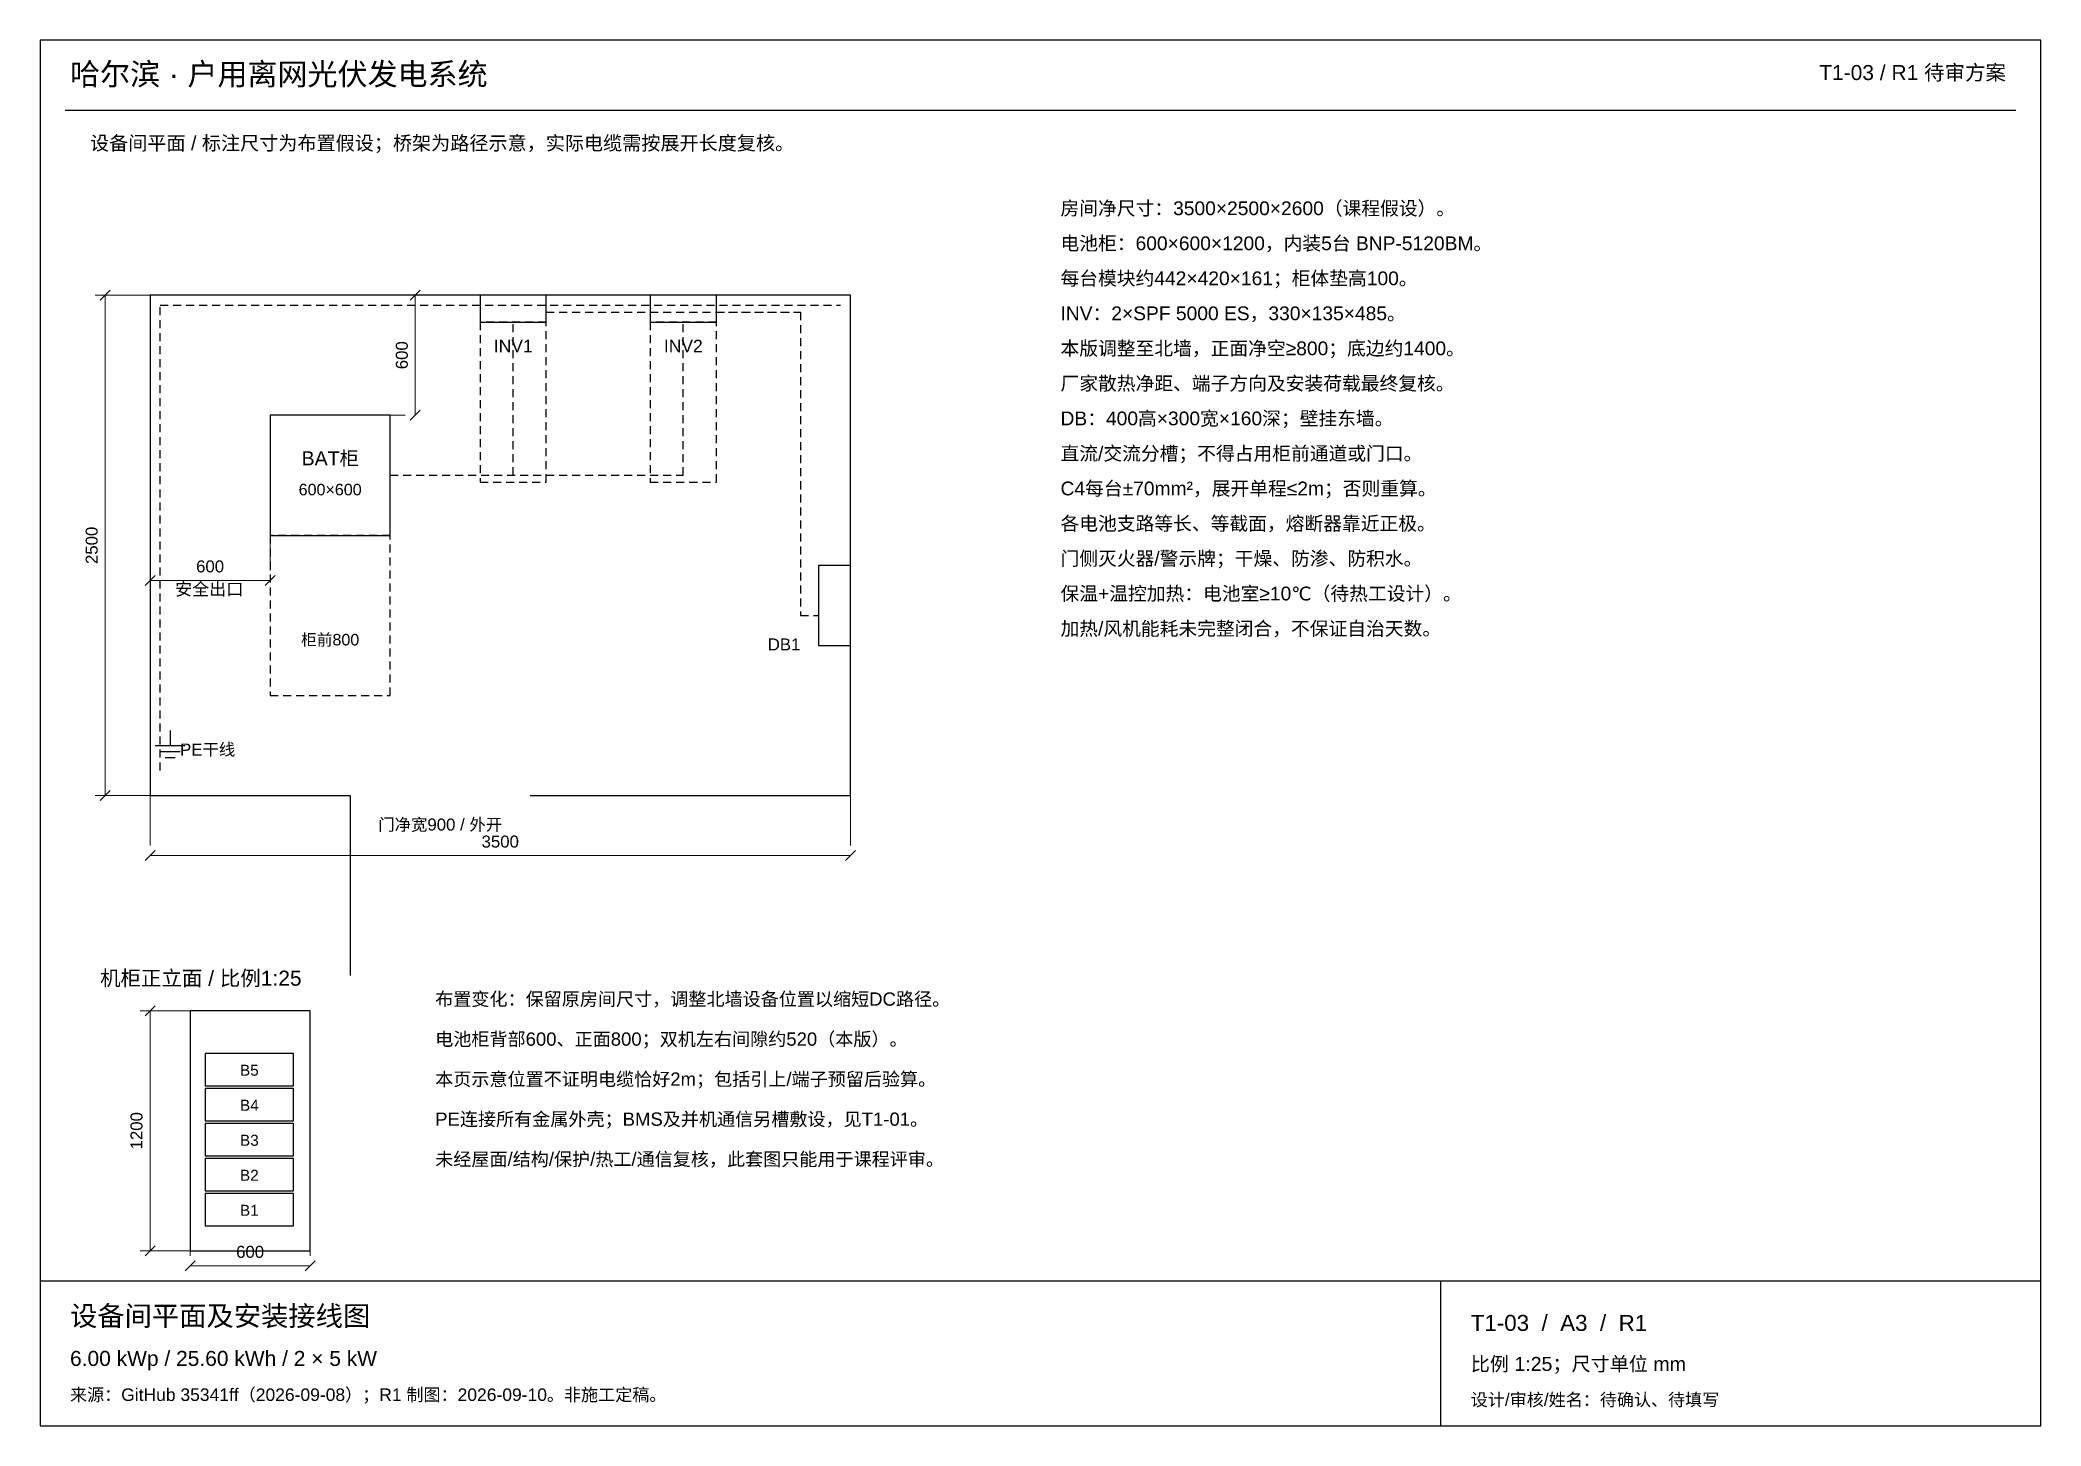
# Model space of a CAD drawing. Header units: millimetres. Extents: x 250 to 10250, y 250 to 7175.
import ezdxf
from ezdxf.enums import TextEntityAlignment as Align

# ---------------------------------------------------------------- set-up
doc = ezdxf.new("R2010")
doc.units = ezdxf.units.MM
doc.header["$LTSCALE"] = 25
doc.linetypes.add('DRAW_DASH', pattern=[2.6, 1.6, -1])
for name, color, linetype, lineweight, true_color in [('AC', 7, 'Continuous', 25, 0x805e23), ('CLEAR', 7, 'Continuous', 25, 0x82b2a2), ('DIM', 7, 'Continuous', 25, 0x66727a), ('EQUIP', 7, 'Continuous', 25, 0x203b4a), ('FRAME', 7, 'Continuous', 25, 0x203b4a), ('HOLD', 7, 'Continuous', 25, 0xb14d31), ('NOTE', 7, 'Continuous', 25, 0x344852), ('PE', 7, 'Continuous', 25, 0x397b51), ('POS', 7, 'Continuous', 25, 0xb84336)]:
    doc.layers.add(name, color=color, linetype=linetype, lineweight=lineweight, true_color=true_color)
doc.styles.add('CN', font='Arial Unicode.ttf')

msp = doc.modelspace()

# ---------------------------------------------------------------- linework, layer by layer
at = {"layer": 'AC', "linetype": 'DRAW_DASH', "lineweight": 25}
for p, q in [((2780, 5815), (4050, 5815)), ((3630, 5815), (4050, 5815)), ((4050, 5815), (4050, 4300)), ((4050, 5815), (4050, 4300)), ((4050, 4300), (4140, 4300)), ((4050, 4300), (4140, 4300))]:
    msp.add_line(p, q, dxfattribs=at)
at = {"layer": 'AC', "linetype": 'CONTINUOUS', "lineweight": 25}
for p, q in [((4300, 4550), (4140, 4550)), ((4140, 4550), (4140, 4150)), ((4300, 4150), (4300, 4550)), ((4140, 4150), (4300, 4150))]:
    msp.add_line(p, q, dxfattribs=at)
at = {"layer": 'CLEAR', "linetype": 'DRAW_DASH', "lineweight": 25}
for p, q in [((2780, 5765), (2450, 5765)), ((2450, 5765), (2450, 4965)), ((2780, 4965), (2780, 5765)), ((3630, 5765), (3300, 5765)), ((3300, 5765), (3300, 4965)), ((3630, 4965), (3630, 5765)), ((2450, 4965), (2780, 4965)), ((3300, 4965), (3630, 4965)), ((2000, 4700), (1400, 4700)), ((1400, 4700), (1400, 3900)), ((2000, 3900), (2000, 4700)), ((1400, 3900), (2000, 3900))]:
    msp.add_line(p, q, dxfattribs=at)
at = {"layer": 'DIM', "linetype": 'CONTINUOUS', "lineweight": 13}
for p, q in [((800, 5900), (525, 5900)), ((575, 3400), (575, 5900)), ((2000, 5900), (2075, 5900)), ((2125, 5300), (2125, 5900)), ((2000, 5300), (2075, 5300)), ((800, 4700), (800, 4525)), ((1400, 4700), (1400, 4525)), ((800, 4475), (1400, 4475)), ((800, 3400), (525, 3400)), ((800, 3400), (800, 3150)), ((4300, 3400), (4300, 3150)), ((800, 3100), (4300, 3100)), ((1000, 2325), (750, 2325)), ((800, 1125), (800, 2325)), ((1000, 1125), (750, 1125)), ((1000, 1125), (1000, 1100)), ((1600, 1125), (1600, 1100)), ((1000, 1050), (1600, 1050))]:
    msp.add_line(p, q, dxfattribs=at)
at = {"layer": 'DIM', "linetype": 'CONTINUOUS', "lineweight": 18}
for p, q in [((550, 5875), (600, 5925)), ((2100, 5875), (2150, 5925)), ((2100, 5275), (2150, 5325)), ((775, 4450), (825, 4500)), ((1375, 4450), (1425, 4500)), ((550, 3375), (600, 3425)), ((775, 3075), (825, 3125)), ((4275, 3075), (4325, 3125)), ((775, 2300), (825, 2350)), ((775, 1100), (825, 1150)), ((975, 1025), (1025, 1075)), ((1575, 1025), (1625, 1075))]:
    msp.add_line(p, q, dxfattribs=at)
at = {"layer": 'EQUIP', "linetype": 'CONTINUOUS', "lineweight": 25}
for p, q in [((4300, 5900), (800, 5900)), ((800, 5900), (800, 3400)), ((2780, 5900), (2450, 5900)), ((2450, 5900), (2450, 5765)), ((2780, 5765), (2780, 5900)), ((3630, 5900), (3300, 5900)), ((3300, 5900), (3300, 5765)), ((3630, 5765), (3630, 5900)), ((4300, 3400), (4300, 5900)), ((2450, 5765), (2780, 5765)), ((3300, 5765), (3630, 5765)), ((2000, 5300), (1400, 5300)), ((1400, 5300), (1400, 4700)), ((2000, 4700), (2000, 5300)), ((1400, 4700), (2000, 4700)), ((800, 3400), (1800, 3400)), ((1800, 3400), (1800, 2500)), ((2700, 3400), (4300, 3400)), ((1600, 2325), (1000, 2325)), ((1000, 2325), (1000, 1125)), ((1600, 1125), (1600, 2325)), ((1517, 2111), (1075, 2111)), ((1075, 2111), (1075, 1950)), ((1517, 1950), (1517, 2111)), ((1075, 1950), (1517, 1950)), ((1517, 1936), (1075, 1936)), ((1075, 1936), (1075, 1775)), ((1517, 1775), (1517, 1936)), ((1075, 1775), (1517, 1775)), ((1517, 1761), (1075, 1761)), ((1075, 1761), (1075, 1600)), ((1517, 1600), (1517, 1761)), ((1075, 1600), (1517, 1600)), ((1517, 1586), (1075, 1586)), ((1075, 1586), (1075, 1425)), ((1517, 1425), (1517, 1586)), ((1075, 1425), (1517, 1425)), ((1517, 1411), (1075, 1411)), ((1075, 1411), (1075, 1250)), ((1517, 1250), (1517, 1411)), ((1075, 1250), (1517, 1250)), ((1000, 1125), (1600, 1125))]:
    msp.add_line(p, q, dxfattribs=at)
at = {"layer": 'FRAME', "linetype": 'CONTINUOUS', "lineweight": 25}
for p, q in [((10250, 7175), (250, 7175)), ((250, 7175), (250, 250)), ((10250, 250), (10250, 7175)), ((375, 6825), (10125, 6825)), ((250, 975), (10250, 975)), ((7250, 250), (7250, 975)), ((250, 250), (10250, 250))]:
    msp.add_line(p, q, dxfattribs=at)
at = {"layer": 'PE', "linetype": 'DRAW_DASH', "lineweight": 25}
for p, q in [((850, 3525), (850, 5850)), ((850, 5850), (4250, 5850))]:
    msp.add_line(p, q, dxfattribs=at)
at = {"layer": 'PE', "linetype": 'CONTINUOUS', "lineweight": 25}
for p, q in [((900, 3725), (900, 3650)), ((825, 3650), (975, 3650)), ((850, 3620), (950, 3620)), ((875, 3590), (925, 3590))]:
    msp.add_line(p, q, dxfattribs=at)
at = {"layer": 'POS', "linetype": 'DRAW_DASH', "lineweight": 25}
for p, q in [((2615, 5000), (2615, 5765)), ((3465, 5000), (3465, 5765)), ((2000, 5000), (2615, 5000)), ((2000, 5000), (3465, 5000))]:
    msp.add_line(p, q, dxfattribs=at)

# ---------------------------------------------------------------- texts
at = {"layer": 'AC', "style": 'CN'}
msp.add_text('DB1', height=60, dxfattribs=at).set_placement((4050, 4125), align=Align.RIGHT)
at = {"layer": 'CLEAR', "style": 'CN'}
msp.add_text('柜前800', height=57.5, dxfattribs=at).set_placement((1700, 4150), align=Align.CENTER)
at = {"layer": 'DIM', "style": 'CN'}
for s, p in [('600', (2088, 5600)), ('2500', (538, 4650)), ('1200', (762, 1725))]:
    msp.add_text(s, height=60, rotation=90, dxfattribs=at).set_placement(p, align=Align.CENTER)
for s, p in [('600', (1100, 4515)), ('3500', (2550, 3140)), ('600', (1300, 1090))]:
    msp.add_text(s, height=60, dxfattribs=at).set_placement(p, align=Align.CENTER)
at = {"layer": 'FRAME', "style": 'CN'}
for s, height, p in [('哈尔滨 · 户用离网光伏发电系统', 110, (400, 6950)), ('设备间平面及安装接线图', 100, (400, 750))]:
    msp.add_text(s, height=height, dxfattribs=at).set_placement(p)
at = {"layer": 'HOLD', "style": 'CN'}
msp.add_text('T1-03 / R1 待审方案', height=75, dxfattribs=at).set_placement((10075, 6975), align=Align.RIGHT)
msp.add_text('来源：GitHub 35341ff（2026-09-08）；R1 制图：2026-09-10。非施工定稿。', height=62.5, dxfattribs=at).set_placement((400, 375))
at = {"layer": 'NOTE', "style": 'CN'}
for s, height, p in [('设备间平面 / 标注尺寸为布置假设；桥架为路径示意，实际电缆需按展开长度复核。', 70, (500, 6625)), ('房间净尺寸：3500×2500×2600（课程假设）。', 68.75, (5350, 6300)), ('电池柜：600×600×1200，内装5台 BNP-5120BM。', 68.75, (5350, 6125)), ('每台模块约442×420×161；柜体垫高100。', 68.75, (5350, 5950)), ('INV：2×SPF 5000 ES，330×135×485。', 68.75, (5350, 5775)), ('本版调整至北墙，正面净空≥800；底边约1400。', 68.75, (5350, 5600)), ('厂家散热净距、端子方向及安装荷载最终复核。', 68.75, (5350, 5425)), ('DB：400高×300宽×160深；壁挂东墙。', 68.75, (5350, 5250)), ('直流/交流分槽；不得占用柜前通道或门口。', 68.75, (5350, 5075)), ('C4每台±70mm²，展开单程≤2m；否则重算。', 68.75, (5350, 4900)), ('各电池支路等长、等截面，熔断器靠近正极。', 68.75, (5350, 4725)), ('门侧灭火器/警示牌；干燥、防渗、防积水。', 68.75, (5350, 4550)), ('安全出口', 62.5, (925, 4400)), ('保温+温控加热：电池室≥10℃（待热工设计）。', 68.75, (5350, 4375)), ('加热/风机能耗未完整闭合，不保证自治天数。', 68.75, (5350, 4200)), ('机柜正立面 / 比例1:25', 75, (550, 2450)), ('布置变化：保留原房间尺寸，调整北墙设备位置以缩短DC路径。', 66.25, (2225, 2350)), ('电池柜背部600、正面800；双机左右间隙约520（本版）。', 66.25, (2225, 2150)), ('本页示意位置不证明电缆恰好2m；包括引上/端子预留后验算。', 66.25, (2225, 1950)), ('PE连接所有金属外壳；BMS及并机通信另槽敷设，见T1-01。', 66.25, (2225, 1750)), ('未经屋面/结构/保护/热工/通信复核，此套图只能用于课程评审。', 66.25, (2225, 1550)), ('T1-03  /  A3  /  R1', 80, (7400, 725)), ('6.00 kWp / 25.60 kWh / 2 × 5 kW', 75, (400, 550)), ('比例 1:25；尺寸单位 mm', 70, (7400, 525)), ('设计/审核/姓名：待确认、待填写', 62.5, (7400, 350))]:
    msp.add_text(s, height=height, dxfattribs=at).set_placement(p)
for s, height, p in [('INV1', 62.5, (2615, 5615)), ('INV2', 62.5, (3465, 5615)), ('BAT柜', 70, (1700, 5050)), ('600×600', 57.5, (1700, 4900)), ('门净宽900 / 外开', 60, (2250, 3225)), ('B5', 55, (1296, 2000)), ('B4', 55, (1296, 1825)), ('B3', 55, (1296, 1650)), ('B2', 55, (1296, 1475)), ('B1', 55, (1296, 1300))]:
    msp.add_text(s, height=height, dxfattribs=at).set_placement(p, align=Align.CENTER)
at = {"layer": 'PE', "style": 'CN'}
msp.add_text('PE干线', height=60, dxfattribs=at).set_placement((950, 3600))

doc.saveas('drawing.dxf')
